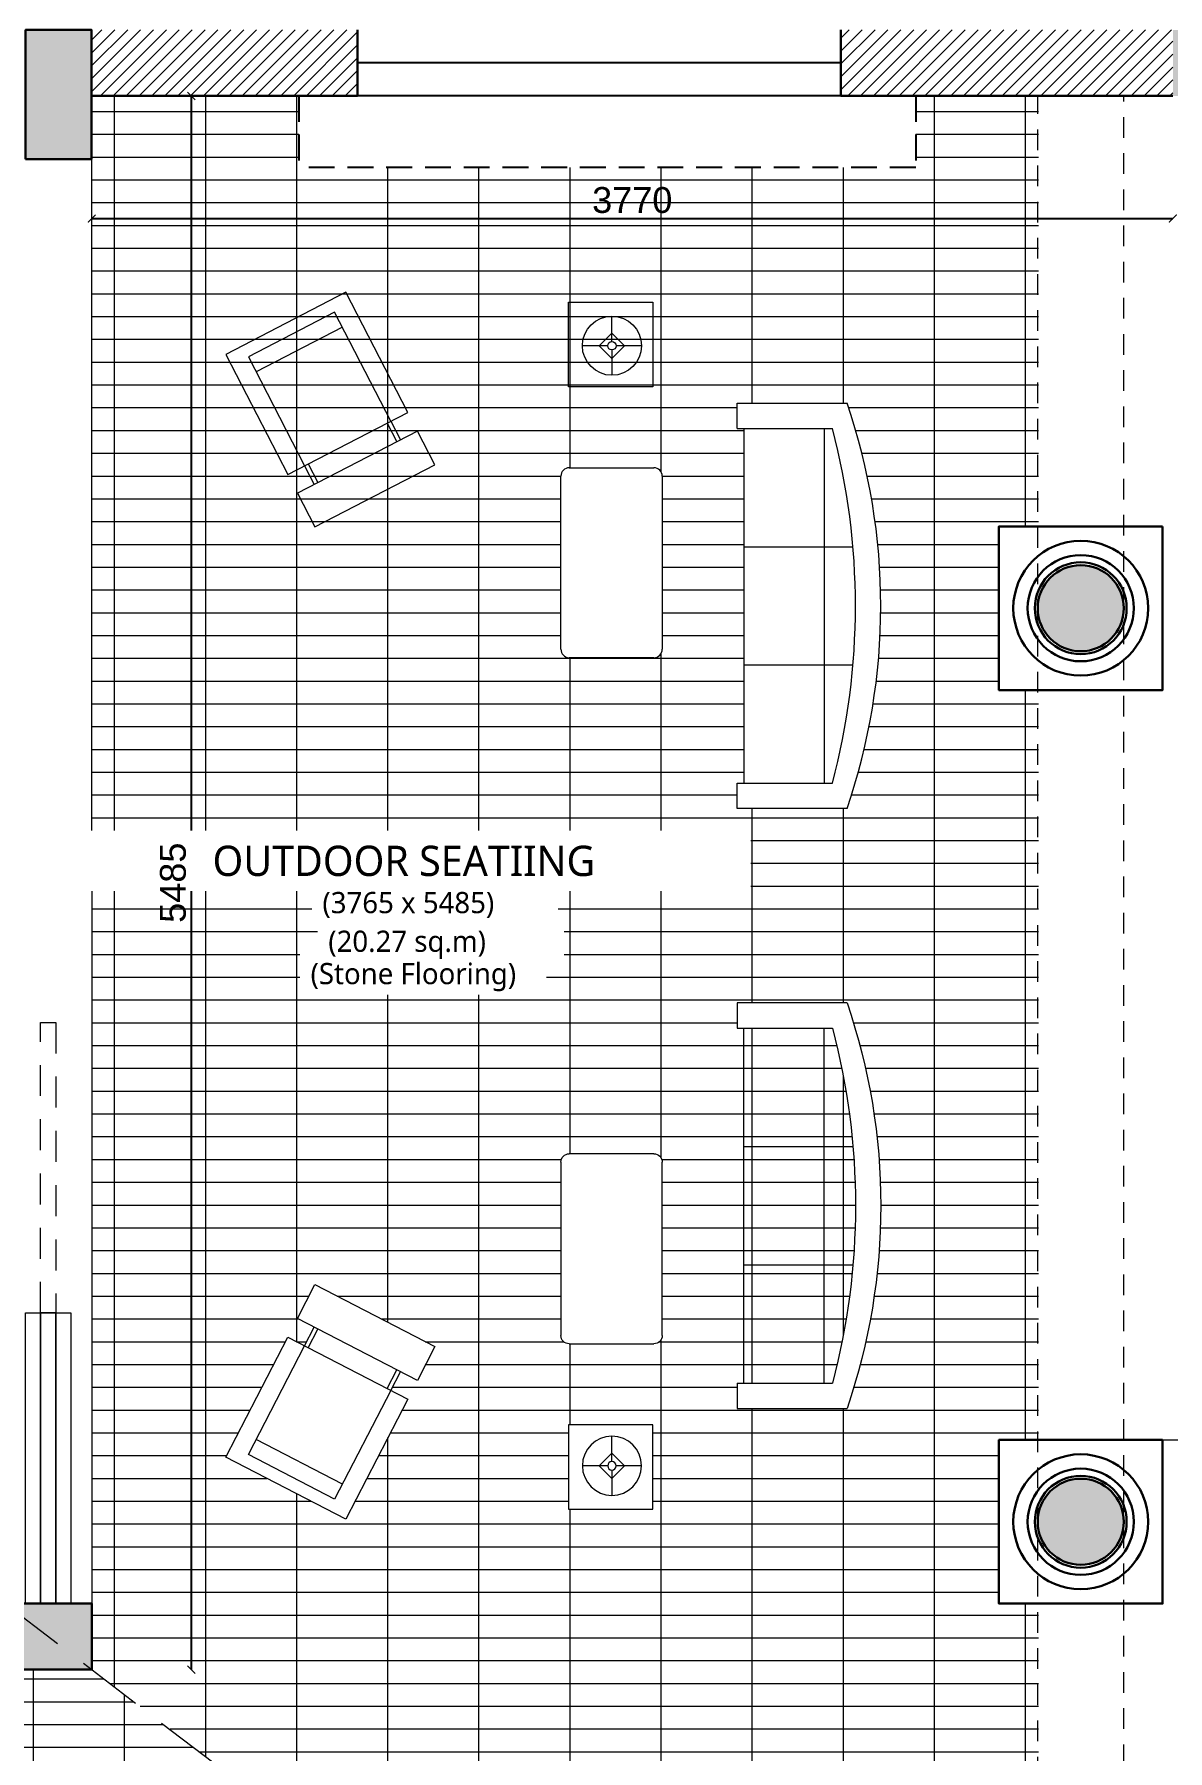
# Model space of a CAD drawing. Header units: millimetres. Extents: x 922141 to 965068, y 34629 to 256118.
# Drawn here: x 945814 to 949763, y 166689 to 172669 of the extents above; entities that cross this region are included whole.
import ezdxf

# ---------------------------------------------------------------- set-up
doc = ezdxf.new("R2010")
doc.units = ezdxf.units.MM
doc.header["$PDMODE"] = 35
for name, pattern in [('DASHED', [19.05, 12.7, -6.35]), ('DASHED2', [0.375, 0.25, -0.125]), ('HIDDEN', [0.35, 0.2, -0.15])]:
    doc.linetypes.add(name, pattern=pattern)
doc.layers.get('0').update_dxf_attribs({"plot": 0})
doc.layers.get('Defpoints').update_dxf_attribs({"color": 6})
for name, color, linetype, lineweight in [('A-HATCH', 251, 'Continuous', 9), ('HATCH', 8, 'Continuous', 5), ('MCA__ ARREDO', 133, 'Continuous', 5), ('MCA__ FINESTRE', 111, 'Continuous', 5), ('MCA__ LANDSCAPE', 136, 'Continuous', 5), ('MCA__ LAYOUT TESTO', 6, 'Continuous', 5), ('MCA__ MURI ESISTENTI SEZIONATI', 30, 'Continuous', 30), ('MCA__ SCALE', 154, 'Continuous', 18)]:
    doc.layers.add(name, color=color, linetype=linetype, lineweight=lineweight)
doc.layers.add('MCA__ FACCIATA', color=140, linetype='Continuous')
doc.styles.get("Standard").update_dxf_attribs({"font": 'arial.ttf'})
doc.dimstyles.new('ISO-25', dxfattribs={"dimtxt": 250, "dimasz": 20, "dimexe": 1.25, "dimexo": 0.625, "dimtad": 1, "dimdec": 1, "dimrnd": 5, "dimtxsty": 'Standard', "dimcen": 2.5, "dimadec": 0, "dimazin": 0, "dimtfac": 1, "dimtdec": 1, "dimtmove": 0, "dimatfit": 3, "dimfxl": 1, "dimarcsym": 0})

# ---------------------------------------------------------------- blocks, each defined once
blk = doc.blocks.new('_ArchTick')
at = {"color": 0, "linetype": 'ByBlock', "const_width": 0.15}
blk.add_lwpolyline([(-0.5, -0.5), (0.5, 0.5)], dxfattribs=at)
blk = doc.blocks.new('*D74')
at = {"layer": 'Defpoints', "color": 0, "transparency": 16777216}
for p in [(946013.4, 172013), (949781.4, 172027.4), (949781.4, 172013)]:
    blk.add_point(p, dxfattribs=at)
at = {"layer": 'MCA__ FACCIATA', "color": 0, "lineweight": -2, "transparency": 16777216}
blk.add_line((946013.4, 172027.4), (949781.4, 172027.4), dxfattribs=at)
at = {"layer": 'MCA__ FACCIATA', "color": 0, "lineweight": -2, "transparency": 16777216, "xscale": 27, "yscale": 27, "zscale": 27, "rotation": 180}
blk.add_blockref('_ArchTick', (946013.4, 172027.4), dxfattribs=at)
at = {"layer": 'MCA__ FACCIATA', "color": 0, "lineweight": -2, "transparency": 16777216, "xscale": 27, "yscale": 27, "zscale": 27}
blk.add_blockref('_ArchTick', (949781.4, 172027.4), dxfattribs=at)
at = {"layer": 'MCA__ FACCIATA', "color": 0, "lineweight": 0, "transparency": 16777216, "insert": (947897.4, 172091.3), "char_height": 90, "attachment_point": 5}
blk.add_mtext('3770', dxfattribs=at)
blk = doc.blocks.new('*D75')
at = {"layer": 'Defpoints', "color": 0, "transparency": 16777216}
for p in [(946013.4, 172454.7), (946360.9, 172454.7), (946013.4, 166971.7)]:
    blk.add_point(p, dxfattribs=at)
at = {"layer": 'MCA__ FACCIATA', "color": 0, "lineweight": -2, "transparency": 16777216}
blk.add_line((946360.9, 166971.7), (946360.9, 172454.7), dxfattribs=at)
at = {"layer": 'MCA__ FACCIATA', "color": 0, "lineweight": -2, "transparency": 16777216, "xscale": 27, "yscale": 27, "zscale": 27}
for p, rotation in [((946360.9, 172454.7), 90), ((946360.9, 166971.7), 270)]:
    blk.add_blockref('_ArchTick', p, dxfattribs=dict(at, rotation=rotation))
at = {"layer": 'MCA__ FACCIATA', "color": 0, "lineweight": 0, "transparency": 16777216, "insert": (946297, 169713.2), "char_height": 90, "attachment_point": 5, "rotation": 90}
blk.add_mtext('5485', dxfattribs=at)
blk = doc.blocks.new('TBLCOFFE')
at = {"linetype": 'Continuous'}
for p, q in [((-20.49995, 0), (20.49995, 0)), ((-22.49995, -22), (-22.49995, -2)), ((22.49995, -2), (22.49995, -22)), ((20.49995, -24), (-20.49995, -24))]:
    blk.add_line(p, q, dxfattribs=at)
for centre, start, end in [((-20.49995, -2), 90, 180), ((20.49995, -2), 0, 90), ((-20.49995, -22), 180, 270), ((20.49995, -22), 270, 0)]:
    blk.add_arc(centre, 2, start, end, dxfattribs=at)
blk = doc.blocks.new('SOFARND8')
at = {"linetype": 'Continuous'}
for p, q in [((-14, -32.4421), (-14, -6.5994)), ((14, -32.4421), (14, -6.5994)), ((-42, -34.0001), (-42, -11.4697)), ((42, -34.0001), (42, -11.4697)), ((-41.9998, -13.3819), (41.9998, -13.3819)), ((-42, -32.4421), (42, -32.4421))]:
    blk.add_line(p, q, dxfattribs=at)
for points in [[(-42, -34.0001), (-48.00003, -34.0001), (-48.00003, -8.0001)], [(48, -8.0001), (48, -34.0001), (42, -34.0001)]]:
    blk.add_lwpolyline(points, dxfattribs=at)
for centre, radius, start, end in [((0, -148), 148, 71.07536, 108.9247), ((0, -169.975), 163.9749, 75.15911, 104.8409)]:
    blk.add_arc(centre, radius, start, end, dxfattribs=at)
blk = doc.blocks.new('TBLEN20S')
at = {"linetype": 'Continuous'}
blk.add_lwpolyline([(-10, -10), (-10, 10), (10, 10), (10, -10)], close=True, dxfattribs=at)
blk = doc.blocks.new('LAMP')
at = {"linetype": 'Continuous'}
for p, q in [((0, 7), (0, 1)), ((-1, 0), (-7, 0)), ((0, 3), (-3, 0)), ((-3, 0), (0, -3)), ((3, 0), (0, 3)), ((0, -3), (3, 0)), ((1, 0), (7, 0)), ((0, -1), (0, -7))]:
    blk.add_line(p, q, dxfattribs=at)
for radius in [7, 1]:
    blk.add_circle((0, 0), radius, dxfattribs=at)
blk = doc.blocks.new('RECLIN32')
at = {"linetype": 'Continuous'}
for p, q in [((16, 0), (16, -32)), ((-11.5, -3), (11.5, -3)), ((-11.5, -32), (-11.5, -3)), ((11.5, -3), (11.5, -32)), ((-11.5, -7), (11.5, -7)), ((-11.5, -32), (-11.5, -37)), ((-10.5, -32), (-10.5, -37)), ((10.5, -32), (10.5, -37)), ((11.5, -32), (11.5, -37))]:
    blk.add_line(p, q, dxfattribs=at)
blk.add_lwpolyline([(16, -32), (-16, -32), (-16, 0), (16, 0)], dxfattribs=at)
blk.add_lwpolyline([(-16, -46), (-16, -37), (16, -37), (16, -46)], close=True, dxfattribs=at)

msp = doc.modelspace()

# ---------------------------------------------------------------- hatches: boundary and pattern name
at = {"layer": 'A-HATCH', "ltscale": 600, "true_color": 0xc7c8ca}
h = msp.add_hatch(dxfattribs=at)
h.set_pattern_fill('GRATE', color=9, scale=100)
h.set_pattern_definition([(0, (303473.1, 24921.44), (0, 79.375), []), (90, (303473.1, 24921.44), (-317.5, 2e-14), [])])
h.paths.add_polyline_path([(948263.3, 171295.75), (948286.22, 171295.75), (948286.22, 170883.79), (948286.22, 170471.83), (948286.22, 170059.87), (948263.3, 170059.87), (948263.3, 169971.59), (948645.83, 169971.59, 0.1666669), (948645.83, 171384.02), (948263.3, 171384.02)], flags=16)
h.paths.add_polyline_path([(948263.3, 167970.12), (948286.22, 167970.12), (948594.78, 167970.13, 0.1302402), (948594.78, 169206), (948286.22, 169206), (948263.3, 169206), (948263.3, 169294.28), (948645.83, 169294.28, -0.1666669), (948645.83, 167881.85), (948263.3, 167881.85)], flags=16)
h.paths.add_polyline_path([(946480.45, 167711.65), (946898.74, 167495.57), (947114.83, 167913.86), (947056, 167944.25), (947089.77, 168009.61), (947148.59, 167979.22), (947209.36, 168096.87), (946791.07, 168312.95), (946730.3, 168195.3), (946789.12, 168164.92), (946755.36, 168099.56), (946696.53, 168129.95)], flags=16)
h.paths.add_polyline_path([(946480.45, 171554.22), (946696.53, 171135.93), (946755.36, 171166.31), (946789.12, 171100.95), (946730.3, 171070.57), (946791.07, 170952.92), (947209.36, 171169.01), (947148.59, 171286.65), (947089.77, 171256.26), (947056, 171321.62), (947114.83, 171352.01), (946898.74, 171770.3)], flags=16)
h.paths.add_polyline_path([(947648.62, 168136.04, 0.4142136), (947678.04, 168106.62), (947972.3, 168106.62, 0.4142136), (948001.72, 168136.04), (948001.72, 168739.27, 0.4142136), (947972.3, 168768.69), (947678.04, 168768.69, 0.4142136), (947648.62, 168739.27)], flags=16)
h.paths.add_polyline_path([(947648.62, 170526.61, 0.4142136), (947678.04, 170497.18), (947972.3, 170497.18, 0.4142136), (948001.72, 170526.61), (948001.72, 171129.83, 0.4142136), (947972.3, 171159.25), (947678.04, 171159.25, 0.4142136), (947648.62, 171129.83)], flags=16)
h.paths.add_polyline_path([(947675.33, 171441.2), (947675.33, 171735.46), (947969.58, 171735.46), (947969.58, 171441.2)], flags=16)
h.paths.add_polyline_path([(947826.56, 171481.24, 0.4142136), (947929.55, 171584.23, 0.4142136), (947826.56, 171687.22, 1)], flags=0)
h.paths.add_polyline_path([(947675.33, 167530.41), (947675.33, 167824.67), (947969.58, 167824.67), (947969.58, 167530.41)], flags=16)
h.paths.add_polyline_path([(947826.56, 167578.65, 0.4142136), (947929.55, 167681.64, 0.4142136), (947826.56, 167784.63, 1)], flags=0)
h.paths.add_polyline_path([(946743.03, 169483.94), (946743.03, 169329.72), (947480.77, 169329.72), (947480.77, 169483.94)], flags=24)
h.paths.add_polyline_path([(946805.61, 169595.32), (946805.61, 169446.35), (947377.26, 169446.35), (947377.26, 169595.32)], flags=24)
h.paths.add_polyline_path([(946404.06, 169871.24), (946404.06, 169707.64), (947782.76, 169707.64), (947782.76, 169871.24)], flags=24)
h.paths.add_polyline_path([(946787.05, 169720.69), (946787.05, 169582.92), (947413.66, 169582.92), (947413.66, 169720.69)], flags=24)
h.paths.add_polyline_path([(946015.7, 172234.69), (946015.7, 172454.69), (946735.27, 172454.69), (946735.27, 172204.69), (948885.27, 172204.69), (948885.27, 172454.69), (949312.7, 172454.69), (949312.7, 170954.69), (949177.7, 170954.69), (949177.7, 170384.69), (949312.7, 170384.69), (949312.7, 167771.69), (949177.7, 167771.69), (949177.7, 167201.69), (949312.7, 167201.69), (949312.7, 164588.69), (949177.7, 164588.69), (949177.7, 164556.79), (946015.7, 166971.69), (946016.86, 166971.69), (946016.86, 167201.69)])
h.paths.add_polyline_path([(947209.36, 171169.01), (947148.59, 171286.65), (947089.77, 171256.26), (947056, 171321.62), (947114.83, 171352.01), (946898.74, 171770.3), (946480.45, 171554.22), (946696.53, 171135.93), (946755.36, 171166.31), (946789.12, 171100.95), (946730.3, 171070.57), (946791.07, 170952.92)])
h.paths.add_polyline_path([(947969.58, 171735.46), (947969.58, 171441.2), (947675.33, 171441.2), (947675.33, 171735.46)])
h = msp.add_hatch(dxfattribs=at)
h.set_pattern_fill('GRATE', color=9, scale=100)
h.set_pattern_definition([(0, (249533.1, -37610.32), (0, 79.375), []), (90, (249533.1, -37610.32), (-317.5, 2e-14), [])])
h.paths.add_polyline_path([(938866.39, 164453.69), (938866.39, 164578.57), (941453.39, 166971.69), (941753.39, 166971.69), (945714.55, 166971.69), (946013.39, 166971.69), (949175.39, 164556.79), (949175.39, 164453.69), (946625.39, 164453.69), (946625.39, 164588.69), (946055.39, 164588.69), (946055.39, 164453.69), (941257.39, 164453.69), (941257.39, 164588.69), (940687.39, 164588.69), (940687.39, 164453.69)])
h.paths.add_polyline_path([(943175.82, 165332.66), (943175.82, 165139.89), (944389.46, 165139.89), (944389.46, 165332.66)], flags=24)
h.paths.add_polyline_path([(943369.13, 165642.52), (943369.13, 165469.54), (944178.78, 165469.54), (944178.78, 165642.52)], flags=24)
h.paths.add_polyline_path([(943431.97, 165485.68), (943431.97, 165299.47), (944150.72, 165299.47), (944150.72, 165485.68)], flags=24)
h.paths.add_polyline_path([(942959.33, 165830.59), (942959.33, 165626.08), (944531.3, 165626.08), (944531.3, 165830.59)], flags=24)
at = {"layer": 'MCA__ LANDSCAPE'}
h = msp.add_hatch(color=256, dxfattribs=at)
h.dxf.hatch_style = 1
h.paths.add_polyline_path([(949610.39, 170669.69, 1), (949310.39, 170669.69, 1)])
h = msp.add_hatch(color=256, dxfattribs=at)
h.dxf.hatch_style = 1
h.paths.add_polyline_path([(949610.39, 167486.69, 1), (949310.39, 167486.69, 1)])
at = {"layer": 'MCA__ MURI ESISTENTI SEZIONATI'}
h = msp.add_hatch(color=256, dxfattribs=at)
h.dxf.hatch_style = 1
h.paths.add_polyline_path([(934518.75, 173872.69), (934760.39, 173872.69), (934760.39, 174102.69), (934288.75, 174102.69), (934288.75, 173872.69)])
h.paths.add_polyline_path([(934760.39, 169671.69), (934760.39, 169901.69), (934518.75, 169901.69), (934288.75, 169901.69), (934288.75, 169671.69)])
h.paths.add_polyline_path([(941453.39, 177662.69), (941683.39, 177662.69), (941683.39, 177882.69), (941683.39, 177997.69), (941683.39, 178112.69), (941453.39, 178112.69), (941453.39, 177882.69)])
h.paths.add_polyline_path([(944003.39, 177662.69), (944233.39, 177662.69), (944233.39, 178112.69), (944003.39, 178112.69), (944003.39, 177882.69)])
h.paths.add_polyline_path([(945783.39, 178112.69), (945783.39, 177662.69), (946013.39, 177662.69), (946013.39, 177882.69), (946013.39, 178112.69)])
h.paths.add_polyline_path([(941453.39, 173872.69), (941683.39, 173872.69), (941683.39, 174102.69), (941683.39, 174147.69), (941683.39, 174322.69), (941453.39, 174322.69), (941453.39, 174102.69)])
h.paths.add_polyline_path([(941453.39, 169451.69), (941683.39, 169451.69), (941683.39, 169901.69), (941453.39, 169901.69), (941453.39, 169671.69)])
h.paths.add_polyline_path([(945783.39, 172234.69), (946013.39, 172234.69), (946013.39, 172454.69), (946013.39, 172684.69), (945783.39, 172684.69), (945783.39, 172454.69)])
h.paths.add_polyline_path([(937726.63, 178112.69), (937940.39, 177882.69), (937940.39, 177712.69), (937710.39, 177712.69), (937710.39, 178112.69)])
h.paths.add_polyline_path([(949781.39, 172454.69), (950181.39, 172454.69), (950181.39, 172684.69), (950011.39, 172684.69), (949781.39, 172684.69)])
h.paths.add_polyline_path([(938110.39, 169671.69), (938110.39, 169901.69), (937710.39, 169901.69), (937710.39, 169671.69)])
h.paths.add_polyline_path([(952997.43, 172454.69), (953247.43, 172454.69), (953247.43, 172569.69), (953247.43, 172684.69), (952847.43, 172684.69), (952847.43, 172454.69)])
h.paths.add_polyline_path([(950011.39, 177882.69), (950181.39, 177882.69), (950181.39, 178112.69), (949781.39, 178112.69), (949781.39, 177882.69)])
h.paths.add_polyline_path([(937710.39, 173872.69), (937710.39, 174102.69), (937940.39, 174102.69), (938100.39, 174102.69), (938100.39, 173872.69)])
h.paths.add_polyline_path([(952833.39, 177882.69), (953233.39, 177882.69), (953233.39, 178112.69), (952833.39, 178112.69)])
h.paths.add_polyline_path([(931968.75, 173802.69), (932198.75, 173802.69), (932198.75, 173872.69), (932198.75, 174102.69), (931968.75, 174102.69)])
h.paths.add_polyline_path([(931968.75, 169786.69), (931968.75, 169735.15), (931968.75, 169671.69), (932198.75, 169671.69), (932198.75, 169901.69), (932198.75, 169971.69), (931968.75, 169971.69), (931968.75, 169901.69)])
h.paths.add_polyline_path([(955047.43, 177882.69), (955117.43, 177882.69), (955347.43, 177882.69), (955347.43, 177912.69), (955347.43, 178112.69), (955047.43, 178112.69)])
h.paths.add_polyline_path([(941453.39, 166971.69), (941753.39, 166971.69), (941753.39, 167043.9), (941753.39, 167087.16), (941753.39, 167201.69), (941683.39, 167201.69), (941453.39, 167201.69)])
h.paths.add_polyline_path([(945714.55, 167043.9), (945714.55, 166971.69), (946013.39, 166971.69), (946013.39, 167201.69), (945783.39, 167201.69), (945714.55, 167201.69), (945714.55, 167087.16)])
h.paths.add_polyline_path([(954097.43, 174832.88), (954327.43, 174832.88), (954327.43, 175132.88), (954097.43, 175132.88)])
h.paths.add_polyline_path([(949781.39, 174909.99), (950011.39, 174909.99), (950011.39, 175139.99), (949781.39, 175139.99)])
h.paths.add_polyline_path([(937940.39, 177882.69), (937940.39, 178112.69), (937726.63, 178112.69)])
h.paths.add_polyline_path([(950011.39, 174909.99), (950181.39, 174909.99), (950181.39, 175139.99), (950011.39, 175139.99)])
at = {"layer": 'MCA__ SCALE'}
h = msp.add_hatch(dxfattribs=at)
h.set_pattern_fill('ANSI31', color=256, scale=10)
h.set_pattern_definition([(45, (203389.098, -135196.515), (-22.4506403, 22.4506403), [])])
h.paths.add_polyline_path([(948624.64, 172684.69), (948624.64, 172454.69), (949781.39, 172454.69), (949781.39, 172684.69)])
h.paths.add_polyline_path([(946940.13, 172454.69), (946940.13, 172684.69), (946013.39, 172684.69), (946013.39, 172454.69)])

# ---------------------------------------------------------------- linework, layer by layer
at = {"layer": 'HATCH', "linetype": 'HIDDEN', "lineweight": 9, "ltscale": 540}
msp.add_lwpolyline([(945887.99, 168214.11), (945835.69, 168214.11), (945835.69, 169226.54), (945887.99, 169226.54)], close=True, dxfattribs=at)
at = {"layer": 'MCA__ ARREDO', "linetype": 'HIDDEN', "lineweight": 9, "ltscale": 360}
for p, q in [((949310.39, 164453.69), (949310.39, 172454.69)), ((949610.39, 164118.69), (949610.39, 172454.69))]:
    msp.add_line(p, q, dxfattribs=at)
at = {"layer": 'MCA__ FACCIATA'}
for p, q in [((948624.64, 172569.69), (946940.13, 172569.69)), ((948624.64, 172454.69), (946940.13, 172454.69))]:
    msp.add_line(p, q, dxfattribs=at)
at = {"layer": 'MCA__ FACCIATA', "linetype": 'DASHED2', "ltscale": 360}
for p, q in [((946735.27, 172454.69), (946735.27, 172204.69)), ((948885.27, 172454.69), (948885.27, 172204.69)), ((948885.27, 172204.69), (946735.27, 172204.69))]:
    msp.add_line(p, q, dxfattribs=at)
at = {"layer": 'MCA__ FINESTRE', "linetype": 'DASHED', "ltscale": 18}
msp.add_line((945712.23, 167201.69), (949310.39, 164453.69), dxfattribs=at)
at = {"layer": 'MCA__ MURI ESISTENTI SEZIONATI'}
for p, q in [((946940.13, 172684.69), (946940.13, 172454.69)), ((948624.64, 172454.69), (948624.64, 172684.69)), ((946013.39, 172454.69), (946940.13, 172454.69)), ((948624.64, 172454.69), (949781.39, 172454.69))]:
    msp.add_line(p, q, dxfattribs=at)
for points in [[(945783.39, 172234.69), (946013.39, 172234.69), (946013.39, 172684.69), (945783.39, 172684.69)], [(949745.39, 170954.69), (949175.39, 170954.69), (949175.39, 170384.69), (949745.39, 170384.69)], [(949745.39, 167771.69), (949175.39, 167771.69), (949175.39, 167201.69), (949745.39, 167201.69)], [(945714.55, 167201.69), (945714.55, 166971.69), (946014.55, 166971.69), (946014.55, 167201.69)]]:
    msp.add_lwpolyline(points, close=True, dxfattribs=at)
for centre, radius in [((949460.39, 170669.69), 235), ((949460.39, 170669.69), 185), ((949460.39, 170669.69), 160), ((949460.39, 170669.69), 150), ((949460.39, 167486.69), 235), ((949460.39, 167486.69), 185), ((949460.39, 167486.69), 160), ((949460.39, 167486.69), 150)]:
    msp.add_circle(centre, radius, dxfattribs=at)
at = {"layer": 'MCA__ SCALE'}
for p, q in [((946013.39, 172234.69), (946014.55, 167201.69)), ((949745.39, 167771.69), (950431.39, 167771.69))]:
    msp.add_line(p, q, dxfattribs=at)
for points in [[(945835.69, 167201.69), (945783.39, 167201.69), (945783.39, 168214.11), (945835.69, 168214.11)], [(945887.99, 167201.69), (945835.69, 167201.69), (945835.69, 168214.11), (945887.99, 168214.11)], [(945940.29, 167201.69), (945887.99, 167201.69), (945887.99, 168214.11), (945940.29, 168214.11)]]:
    msp.add_lwpolyline(points, close=True, dxfattribs=at)

# ---------------------------------------------------------------- block references
at = {"layer": 'MCA__ ARREDO', "lineweight": 9}
for name, p, xscale, yscale, zscale, rotation in [('RECLIN32', (946689.6, 171662.26), -14.71279899499132, 14.71279899499132, 14.71279899499132, 27.32014077895386), ('TBLEN20S', (947822.46, 171588.33), 14.71279899499496, 14.71279899499496, 14.71279899499496, 270), ('LAMP', (947826.56, 171584.23), 14.71279899499496, 14.71279899499496, 14.71279899499496, 270), ('SOFARND8', (948763.53, 170677.81), 14.71279899499496, 14.71279899499496, 14.71279899499496, 270), ('TBLCOFFE', (948001.72, 170828.22), 14.71279899499496, 14.71279899499496, 14.71279899499496, 270), ('SOFARND8', (948763.53, 168588.06), -14.71279899499496, 14.71279899499496, 14.71279899499496, 270), ('TBLCOFFE', (948001.72, 168437.65), -14.71279899499496, 14.71279899499496, 14.71279899499496, 270), ('RECLIN32', (946689.6, 167603.61), 14.71279899499132, 14.71279899499132, 14.71279899499132, 152.6798592210461), ('TBLEN20S', (947822.46, 167677.54), -14.71279899499496, 14.71279899499496, 14.71279899499496, 270), ('LAMP', (947826.56, 167681.64), -14.71279899499496, 14.71279899499496, 14.71279899499496, 270)]:
    msp.add_blockref(name, p, dxfattribs=dict(at, xscale=xscale, yscale=yscale, zscale=zscale, rotation=rotation))

# ---------------------------------------------------------------- dimensions: what is measured, and where the dimension line sits
at = {"layer": 'MCA__ FACCIATA', "color": 252, "lineweight": 0, "true_color": 0x939598}
for p1, p2, distance, picture, middle in [((946013.39, 166971.69), (946013.39, 172454.69), -347.56, '*D75', (946297, 169713.19)), ((946013.4381, 172012.9715), (949781.3871, 172012.9715), 14.3936, '*D74', (947897.4126, 172091.3473))]:
    dim = msp.add_aligned_dim(p1=p1, p2=p2, distance=distance, dimstyle='ISO-25', override={"dimtxt": 90, "dimasz": 27, "dimgap": 18, "dimblk1": 'ArchTick', "dimblk2": 'ArchTick', "dimsah": 1, "dimse1": 1, "dimse2": 1}, dxfattribs=at)
    dim.commit()
    dim.dimension.update_dxf_attribs({"geometry": picture, "text_midpoint": middle})

# ---------------------------------------------------------------- next in the draw order: texts
at = {"layer": 'MCA__ LAYOUT TESTO', "color": 14, "insert": (946776.46, 169433.47), "char_height": 73.8281, "attachment_point": 1, "bg_fill": 2}
msp.add_mtext_dynamic_manual_height_columns('{\\fSegoe UI Light|b0|i0|c0|p34;(Stone Flooring)}', width=784.5469, gutter_width=1, heights=[0], dxfattribs=at)

# ---------------------------------------------------------------- next in the draw order: texts
at = {"layer": 'MCA__ LAYOUT TESTO', "color": 14, "insert": (946838.16, 169546.24), "char_height": 73.8281, "attachment_point": 1, "bg_fill": 2}
msp.add_mtext_dynamic_manual_height_columns('{\\fSegoe UI Light|b0|i0|c0|p34;(20.27 sq.m)}', width=784.5469, gutter_width=1, heights=[0], dxfattribs=at)

# ---------------------------------------------------------------- next in the draw order: texts
at = {"layer": 'MCA__ LAYOUT TESTO', "color": 14, "insert": (946817.73, 169680.94), "char_height": 73.8281, "attachment_point": 1, "bg_fill": 2}
msp.add_mtext_dynamic_manual_height_columns('{\\fSegoe UI Light|b0|i0|c0|p34;(3765 x 5485)}', width=784.5469, gutter_width=1, heights=[0], dxfattribs=at)

# ---------------------------------------------------------------- next in the draw order: texts
at = {"layer": 'MCA__ LAYOUT TESTO', "color": 14, "insert": (945946.02, 169842.14, 0), "char_height": 105.4688, "attachment_point": 1, "bg_fill": 2}
msp.add_mtext_dynamic_manual_height_columns('\\pxqc;{\\fSegoe UI Light|b0|i0|c0|p34;OUTDOOR SEATIING}', width=2310.8156, gutter_width=1, heights=[0], dxfattribs=at)

doc.saveas('drawing.dxf')
